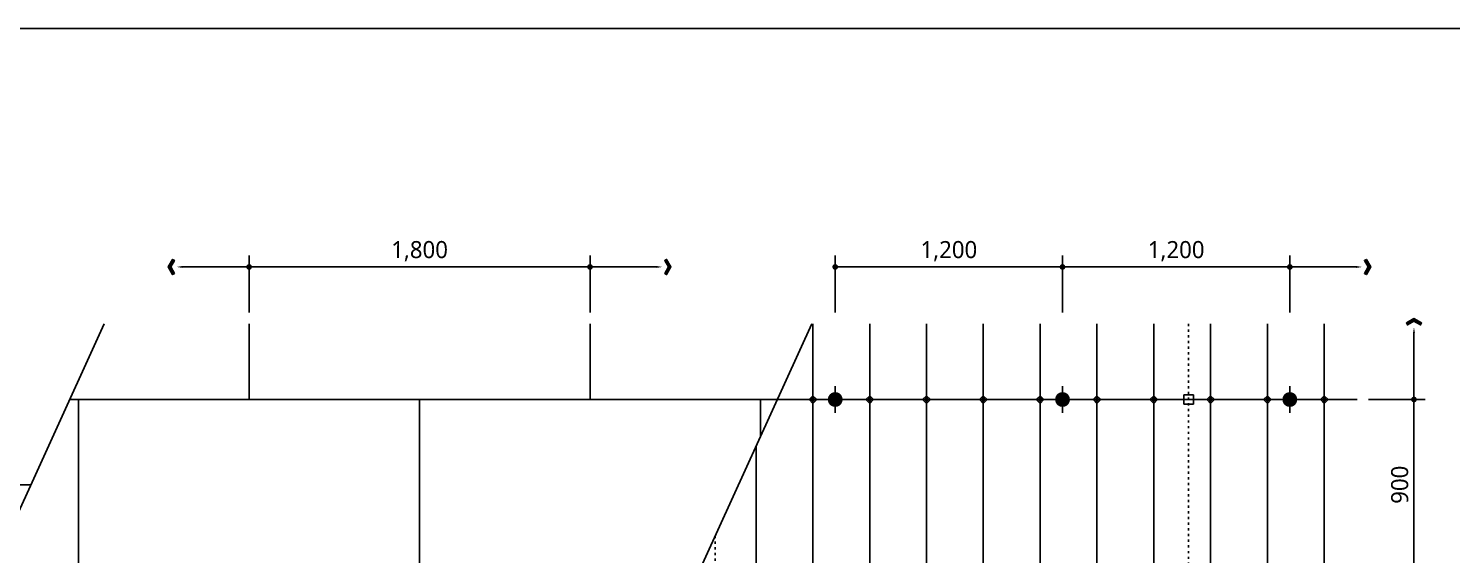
# Model space of a CAD drawing. Header units: millimetres. Extents: x 1394 to 74708, y 590 to 17190.
# Drawn here: x 32683 to 40196, y 14412 to 17190 of the extents above; entities that cross this region are included whole.
import ezdxf

# ---------------------------------------------------------------- set-up
doc = ezdxf.new("R2010")
doc.units = ezdxf.units.MM
doc.linetypes.add('ACAD_ISO03W100', pattern=[30, 12, -18])
doc.layers.get('Defpoints').update_dxf_attribs({"color": 152})
for name, color, linetype in [('A-DIM-N', 7, 'Continuous'), ('ANCHOR', 4, 'Continuous'), ('CARRING', 3, 'Continuous'), ('CHANNELCLIP', 111, 'Continuous'), ('M-BAR', 7, 'Continuous'), ('M-BAR-CLIP2', 61, 'Continuous'), ('MINOR', 4, 'ACAD_ISO03W100'), ('T-BAR2', 4, 'Continuous'), ('석고보드2', 4, 'Continuous')]:
    doc.layers.add(name, color=color, linetype=linetype)
doc.styles.add('NH', font='malgun.ttf')
doc.styles.add('돋움체', font='malgun.ttf')
doc.dimstyles.new('DA(N)', dxfattribs={"dimtxt": 3, "dimasz": 1, "dimexe": 2, "dimexo": 2, "dimgap": 1, "dimtad": 1, "dimdec": 0, "dimdsep": 46, "dimlunit": 6, "dimtxsty": 'NH', "dimblk": 'DOT', "dimcen": 2.5, "dimdle": 1.5, "dimclrd": 256, "dimclre": 256, "dimclrt": 3, "dimadec": 0, "dimazin": 0, "dimtfac": 1, "dimtdec": 0, "dimtix": 1, "dimtmove": 2, "dimatfit": 3, "dimfxl": 2, "dimtvp": 1, "dimtolj": 1, "dimtzin": 0, "dimlwd": -1, "dimarcsym": 0})

# ---------------------------------------------------------------- blocks, each defined once
blk = doc.blocks.new('A$C163272C1')
at = {"layer": 'CHANNELCLIP'}
for p, q in [((0, 50), (50, 50)), ((0, 50), (0, 0)), ((50, 50), (50, 0)), ((0, 0), (50, 0))]:
    blk.add_line(p, q, dxfattribs=at)
blk = doc.blocks.new('_DOT')
at = {"color": 0, "linetype": 'ByBlock'}
blk.add_line((-0.5, 0), (-1, 0), dxfattribs=at)
at = {"color": 0, "linetype": 'ByBlock', "const_width": 0.5}
blk.add_lwpolyline([(-0.25, 0, 1), (0.25, 0, 1)], format="xyb", close=True, dxfattribs=at)
blk = doc.blocks.new('*D185')
at = {"layer": 'A-DIM-N', "lineweight": -2, "transparency": 16777216}
for p, q in [((33848, 15690.6), (33848, 15990.6)), ((35648, 15690.6), (35648, 15990.6))]:
    blk.add_line(p, q, dxfattribs=at)
at = {"layer": 'A-DIM-N', "transparency": 16777216}
blk.add_line((33878, 15930.6), (35618, 15930.6), dxfattribs=at)
at = {"layer": 'Defpoints', "color": 0, "transparency": 16777216}
for p in [(35648, 15930.6), (33848, 15630.6), (35648, 15630.6)]:
    blk.add_point(p, dxfattribs=at)
at = {"layer": 'A-DIM-N', "transparency": 16777216, "xscale": 30, "yscale": 30, "zscale": 30, "rotation": 180}
blk.add_blockref('_DOT', (33848, 15930.6), dxfattribs=at)
at = {"layer": 'A-DIM-N', "transparency": 16777216, "xscale": 30, "yscale": 30, "zscale": 30}
blk.add_blockref('_DOT', (35648, 15930.6), dxfattribs=at)
at = {"layer": 'A-DIM-N', "color": 3, "transparency": 16777216, "insert": (34748, 16014.2), "char_height": 90, "attachment_point": 5, "style": '돋움체'}
blk.add_mtext('\\A1;1,800', dxfattribs=at)
blk = doc.blocks.new('*D186')
at = {"layer": 'A-DIM-N', "lineweight": -2, "transparency": 16777216}
for p, q in [((36942.5, 15690.6), (36942.5, 15990.6)), ((38142.5, 15690.6), (38142.5, 15990.6))]:
    blk.add_line(p, q, dxfattribs=at)
at = {"layer": 'A-DIM-N', "transparency": 16777216}
blk.add_line((36972.5, 15930.6), (38112.5, 15930.6), dxfattribs=at)
at = {"layer": 'Defpoints', "color": 0, "transparency": 16777216}
for p in [(38142.5, 15930.6), (36942.5, 15630.6), (38142.5, 15630.6)]:
    blk.add_point(p, dxfattribs=at)
at = {"layer": 'A-DIM-N', "transparency": 16777216, "xscale": 30, "yscale": 30, "zscale": 30, "rotation": 180}
blk.add_blockref('_DOT', (36942.5, 15930.6), dxfattribs=at)
at = {"layer": 'A-DIM-N', "transparency": 16777216, "xscale": 30, "yscale": 30, "zscale": 30}
blk.add_blockref('_DOT', (38142.5, 15930.6), dxfattribs=at)
at = {"layer": 'A-DIM-N', "color": 3, "transparency": 16777216, "insert": (37542.5, 16014.2), "char_height": 90, "attachment_point": 5, "style": '돋움체'}
blk.add_mtext('\\A1;1,200', dxfattribs=at)
blk = doc.blocks.new('*D187')
at = {"layer": 'A-DIM-N', "lineweight": -2, "transparency": 16777216}
for p, q in [((38142.5, 15690.6), (38142.5, 15990.6)), ((39342.5, 15690.6), (39342.5, 15990.6))]:
    blk.add_line(p, q, dxfattribs=at)
at = {"layer": 'A-DIM-N', "transparency": 16777216}
blk.add_line((38172.5, 15930.6), (39312.5, 15930.6), dxfattribs=at)
at = {"layer": 'Defpoints', "color": 0, "transparency": 16777216}
for p in [(39342.5, 15930.6), (38142.5, 15630.6), (39342.5, 15630.6)]:
    blk.add_point(p, dxfattribs=at)
at = {"layer": 'A-DIM-N', "transparency": 16777216, "xscale": 30, "yscale": 30, "zscale": 30, "rotation": 180}
blk.add_blockref('_DOT', (38142.5, 15930.6), dxfattribs=at)
at = {"layer": 'A-DIM-N', "transparency": 16777216, "xscale": 30, "yscale": 30, "zscale": 30}
blk.add_blockref('_DOT', (39342.5, 15930.6), dxfattribs=at)
at = {"layer": 'A-DIM-N', "color": 3, "transparency": 16777216, "insert": (38742.5, 16014.2), "char_height": 90, "attachment_point": 5, "style": '돋움체'}
blk.add_mtext('\\A1;1,200', dxfattribs=at)
blk = doc.blocks.new('*D188')
at = {"layer": 'A-DIM-N', "lineweight": -2, "transparency": 16777216}
blk.add_line((39342.5, 15690.6), (39342.5, 15990.6), dxfattribs=at)
at = {"layer": 'A-DIM-N', "transparency": 16777216}
blk.add_line((39694.5, 15930.6), (39372.5, 15930.6), dxfattribs=at)
blk.add_solid([(39694.5, 15935.6), (39694.5, 15925.6), (39724.5, 15930.6)], dxfattribs=at)
at = {"layer": 'Defpoints', "color": 0, "transparency": 16777216}
for p in [(39342.5, 15930.6), (39724.5, 15930.6), (39342.5, 15630.6)]:
    blk.add_point(p, dxfattribs=at)
at = {"layer": 'A-DIM-N', "transparency": 16777216, "xscale": 30, "yscale": 30, "zscale": 30, "rotation": 180}
blk.add_blockref('_DOT', (39342.5, 15930.6), dxfattribs=at)
blk = doc.blocks.new('화살표2')
at = {"layer": 'A-DIM-N'}
h = blk.add_hatch(color=256, dxfattribs=at)
h.dxf.hatch_style = 1
h.paths.add_polyline_path([(-0.76, 1.34), (-1.09, 1.15), (-0.44, 0), (-1.09, -1.15), (-0.76, -1.34), (0, 0)])
blk.add_lwpolyline([(-0.44, 0), (-1.09, 1.15), (-0.76, 1.34), (0, 0), (-0.76, -1.34), (-1.09, -1.15), (-0.44, 0)], dxfattribs=at)
blk = doc.blocks.new('*D189')
at = {"layer": 'A-DIM-N', "lineweight": -2, "transparency": 16777216}
for p, q in [((39758, 15230.6), (40058, 15230.6)), ((39758, 14330.6), (40058, 14330.6))]:
    blk.add_line(p, q, dxfattribs=at)
at = {"layer": 'A-DIM-N', "transparency": 16777216}
blk.add_line((39998, 14360.6), (39998, 15200.6), dxfattribs=at)
at = {"layer": 'Defpoints', "color": 0, "transparency": 16777216}
for p in [(39698, 15230.6), (39998, 15230.6), (39698, 14330.6)]:
    blk.add_point(p, dxfattribs=at)
at = {"layer": 'A-DIM-N', "transparency": 16777216, "xscale": 30, "yscale": 30, "zscale": 30}
for p, rotation in [((39998, 15230.6), 90), ((39998, 14330.6), 270)]:
    blk.add_blockref('_DOT', p, dxfattribs=dict(at, rotation=rotation))
at = {"layer": 'A-DIM-N', "color": 3, "transparency": 16777216, "insert": (39922.9, 14780.6), "char_height": 90, "attachment_point": 5, "rotation": 90, "style": '돋움체'}
blk.add_mtext('\\A1;900', dxfattribs=at)
blk = doc.blocks.new('*D190')
at = {"layer": 'A-DIM-N', "transparency": 16777216}
blk.add_line((39998, 15582.5), (39998, 15260.6), dxfattribs=at)
at = {"layer": 'A-DIM-N', "lineweight": -2, "transparency": 16777216}
blk.add_line((39758, 15230.6), (40058, 15230.6), dxfattribs=at)
at = {"layer": 'A-DIM-N', "transparency": 16777216}
blk.add_solid([(39993, 15582.5), (40003, 15582.5), (39998, 15612.5)], dxfattribs=at)
at = {"layer": 'Defpoints', "color": 0, "transparency": 16777216}
for p in [(39998, 15612.5), (39698, 15230.6), (39998, 15230.6)]:
    blk.add_point(p, dxfattribs=at)
at = {"layer": 'A-DIM-N', "transparency": 16777216, "xscale": 30, "yscale": 30, "zscale": 30, "rotation": 270}
blk.add_blockref('_DOT', (39998, 15230.6), dxfattribs=at)
blk = doc.blocks.new('*D152')
at = {"layer": 'A-DIM-N', "lineweight": -2, "transparency": 16777216}
blk.add_line((35648, 15690.6), (35648, 15990.6), dxfattribs=at)
at = {"layer": 'A-DIM-N', "transparency": 16777216}
blk.add_line((35999.9, 15930.6), (35678, 15930.6), dxfattribs=at)
blk.add_solid([(35999.9, 15935.6), (35999.9, 15925.6), (36029.9, 15930.6)], dxfattribs=at)
at = {"layer": 'Defpoints', "color": 0, "transparency": 16777216}
for p in [(35648, 15930.6), (36029.9, 15930.6), (35648, 15630.6)]:
    blk.add_point(p, dxfattribs=at)
at = {"layer": 'A-DIM-N', "transparency": 16777216, "xscale": 30, "yscale": 30, "zscale": 30, "rotation": 180}
blk.add_blockref('_DOT', (35648, 15930.6), dxfattribs=at)
blk = doc.blocks.new('*D153')
at = {"layer": 'A-DIM-N', "transparency": 16777216}
blk.add_line((33496.1, 15930.6), (33818, 15930.6), dxfattribs=at)
at = {"layer": 'A-DIM-N', "lineweight": -2, "transparency": 16777216}
blk.add_line((33848, 15690.6), (33848, 15990.6), dxfattribs=at)
at = {"layer": 'A-DIM-N', "transparency": 16777216}
blk.add_solid([(33496.1, 15935.6), (33496.1, 15925.6), (33466.1, 15930.6)], dxfattribs=at)
at = {"layer": 'Defpoints', "color": 0, "transparency": 16777216}
for p in [(33466.1, 15930.6), (33848, 15930.6), (33848, 15630.6)]:
    blk.add_point(p, dxfattribs=at)
at = {"layer": 'A-DIM-N', "transparency": 16777216, "xscale": 30, "yscale": 30, "zscale": 30}
blk.add_blockref('_DOT', (33848, 15930.6), dxfattribs=at)

msp = doc.modelspace()

# ---------------------------------------------------------------- linework, layer by layer
for p, q in [((33083.32, 15630.58), (30393.48, 9730.58)), ((36818.64, 15630.58), (34128.81, 9730.58))]:
    msp.add_line(p, q)
at = {"layer": 'ANCHOR'}
for p, q in [((36942.52, 15300.58), (36942.52, 15160.58)), ((38142.52, 15300.58), (38142.52, 15160.58)), ((39342.52, 15300.58), (39342.52, 15160.58))]:
    msp.add_line(p, q, dxfattribs=at)
at = {"layer": 'ANCHOR', "const_width": 39}
for points in [[(36942.52, 15250.08, 1), (36942.52, 15211.08, 1)], [(38142.52, 15250.08, 1), (38142.52, 15211.08, 1)], [(39342.52, 15250.08, 1), (39342.52, 15211.08, 1)]]:
    msp.add_lwpolyline(points, format="xyb", close=True, dxfattribs=at)
at = {"layer": 'CARRING'}
msp.add_line((39697.99, 15230.58), (36636.28, 15230.58), dxfattribs=at)
at = {"layer": 'Defpoints'}
msp.add_lwpolyline([(47235, 17190), (26625, 17190), (26625, 589.58), (47235, 589.58)], close=True, dxfattribs=at)
at = {"layer": 'M-BAR'}
for p, q in [((36824.4, 15630.58), (36824.4, 9730.58)), ((37124.4, 15630.58), (37124.4, 9730.58)), ((37424.4, 15630.58), (37424.4, 9730.58)), ((37724.4, 15630.58), (37724.4, 9730.58)), ((38024.4, 15630.58), (38024.4, 9730.58)), ((38324.4, 15630.58), (38324.4, 9730.58)), ((38624.4, 15630.58), (38624.4, 9730.58)), ((38924.4, 15630.58), (38924.4, 9730.58)), ((39224.4, 15630.58), (39224.4, 9730.58)), ((39524.4, 15630.58), (39524.4, 9730.58)), ((36524.4, 14985.17), (36524.4, 9730.58))]:
    msp.add_line(p, q, dxfattribs=at)
at = {"layer": 'M-BAR-CLIP2'}
for p, q in [((36824.4, 15250.87), (36804.11, 15230.58)), ((36804.11, 15230.58), (36824.4, 15210.29)), ((36834.54, 15220.44), (36814.25, 15240.73)), ((36834.54, 15240.73), (36814.25, 15220.44)), ((36844.69, 15230.58), (36824.4, 15250.87)), ((36824.4, 15210.29), (36844.69, 15230.58)), ((37124.4, 15250.87), (37104.11, 15230.58)), ((37104.11, 15230.58), (37124.4, 15210.29)), ((37134.54, 15220.44), (37114.25, 15240.73)), ((37134.54, 15240.73), (37114.25, 15220.44)), ((37144.69, 15230.58), (37124.4, 15250.87)), ((37124.4, 15210.29), (37144.69, 15230.58)), ((37424.4, 15250.87), (37404.11, 15230.58)), ((37404.11, 15230.58), (37424.4, 15210.29)), ((37434.54, 15220.44), (37414.25, 15240.73)), ((37434.54, 15240.73), (37414.25, 15220.44)), ((37444.69, 15230.58), (37424.4, 15250.87)), ((37424.4, 15210.29), (37444.69, 15230.58)), ((37724.4, 15250.87), (37704.11, 15230.58)), ((37704.11, 15230.58), (37724.4, 15210.29)), ((37734.54, 15220.44), (37714.25, 15240.73)), ((37734.54, 15240.73), (37714.25, 15220.44)), ((37744.69, 15230.58), (37724.4, 15250.87)), ((37724.4, 15210.29), (37744.69, 15230.58)), ((38024.4, 15250.87), (38004.11, 15230.58)), ((38004.11, 15230.58), (38024.4, 15210.29)), ((38034.54, 15220.44), (38014.25, 15240.73)), ((38034.54, 15240.73), (38014.25, 15220.44)), ((38044.69, 15230.58), (38024.4, 15250.87)), ((38024.4, 15210.29), (38044.69, 15230.58)), ((38324.4, 15250.87), (38304.11, 15230.58)), ((38304.11, 15230.58), (38324.4, 15210.29)), ((38334.54, 15220.44), (38314.25, 15240.73)), ((38334.54, 15240.73), (38314.25, 15220.44)), ((38344.69, 15230.58), (38324.4, 15250.87)), ((38324.4, 15210.29), (38344.69, 15230.58)), ((38624.4, 15250.87), (38604.11, 15230.58)), ((38604.11, 15230.58), (38624.4, 15210.29)), ((38634.54, 15220.44), (38614.25, 15240.73)), ((38634.54, 15240.73), (38614.25, 15220.44)), ((38644.69, 15230.58), (38624.4, 15250.87)), ((38624.4, 15210.29), (38644.69, 15230.58)), ((38924.4, 15250.87), (38904.11, 15230.58)), ((38904.11, 15230.58), (38924.4, 15210.29)), ((38934.54, 15220.44), (38914.25, 15240.73)), ((38934.54, 15240.73), (38914.25, 15220.44)), ((38944.69, 15230.58), (38924.4, 15250.87)), ((38924.4, 15210.29), (38944.69, 15230.58)), ((39224.4, 15250.87), (39204.11, 15230.58)), ((39204.11, 15230.58), (39224.4, 15210.29)), ((39234.54, 15220.44), (39214.25, 15240.73)), ((39234.54, 15240.73), (39214.25, 15220.44)), ((39244.69, 15230.58), (39224.4, 15250.87)), ((39224.4, 15210.29), (39244.69, 15230.58)), ((39524.4, 15250.87), (39504.11, 15230.58)), ((39504.11, 15230.58), (39524.4, 15210.29)), ((39534.54, 15220.44), (39514.25, 15240.73)), ((39534.54, 15240.73), (39514.25, 15220.44)), ((39544.69, 15230.58), (39524.4, 15250.87)), ((39524.4, 15210.29), (39544.69, 15230.58))]:
    msp.add_line(p, q, dxfattribs=at)
at = {"layer": 'MINOR'}
for p, q in [((38808.17, 15630.58), (38808.17, 9730.58)), ((36308.17, 14510.88), (36308.17, 9730.58))]:
    msp.add_line(p, q, dxfattribs=at)
at = {"layer": 'T-BAR2', "color": 6}
msp.add_lwpolyline([(32695.8, 14780.58), (31447.99, 14780.58), (31447.99, 15630.58)], dxfattribs=at)
at = {"layer": '석고보드2'}
for points in [[(33847.99, 15630.58), (33847.99, 15230.58), (32900.96, 15230.58)], [(35647.99, 15630.58), (35647.99, 15230.58), (33847.99, 15230.58), (33847.99, 15630.58)], [(36636.28, 15230.58), (35647.99, 15230.58), (35647.99, 15630.58)], [(32900.96, 15230.58), (32947.99, 15230.58), (32947.99, 14330.58), (32490.64, 14330.58)], [(36225.97, 14330.58), (34747.99, 14330.58), (34747.99, 15230.58), (36547.99, 15230.58), (36547.99, 15036.92)], [(36547.99, 15036.92), (36547.99, 15230.58), (36636.28, 15230.58)]]:
    msp.add_lwpolyline(points, dxfattribs=at)
msp.add_lwpolyline([(32947.99, 15230.58), (34747.99, 15230.58), (34747.99, 14330.58), (32947.99, 14330.58)], close=True, dxfattribs=at)

# ---------------------------------------------------------------- block references
at = {"layer": 'A-DIM-N', "yscale": 30, "zscale": 30}
for p, xscale, rotation in [((33421.05, 15930.58), 30, 180.000043596688), ((36074.93, 15930.58), -30, 179.999956403312), ((39769.46, 15930.58), -30, 179.999956403312), ((39997.99, 15657.52), 30, 90.000043596688)]:
    msp.add_blockref('화살표2', p, dxfattribs=dict(at, xscale=xscale, rotation=rotation))
at = {"layer": 'CHANNELCLIP', "rotation": 270}
msp.add_blockref('A$C163272C1', (38783.17, 15255.58), dxfattribs=at)

# ---------------------------------------------------------------- dimensions: what is measured, and where the dimension line sits
at = {"layer": 'A-DIM-N'}
for base, p1, p2, picture, middle in [((35647.99, 15930.58), (33847.99, 15630.58), (35647.99, 15630.58), '*D185', (34747.99, 16014.15)), ((38142.52, 15930.58), (36942.52, 15630.58), (38142.52, 15630.58), '*D186', (37542.52, 16014.15)), ((39342.52, 15930.58), (38142.52, 15630.58), (39342.52, 15630.58), '*D187', (38742.52, 16014.15))]:
    dim = msp.add_linear_dim(base=base, p1=p1, p2=p2, dimstyle='DA(N)', override={"dimscale": 30, "dimtxsty": '돋움체'}, dxfattribs=at)
    dim.commit()
    dim.dimension.update_dxf_attribs({"geometry": picture, "text_midpoint": middle})
dim = msp.add_linear_dim(base=(33847.99, 15930.58), p1=(33466.05, 15930.58), p2=(33847.99, 15630.58), text=' ', dimstyle='DA(N)', override={"dimscale": 30, "dimtxsty": '돋움체', "dimblk2": 'DOT', "dimsah": 1}, dxfattribs=at)
dim.commit()
dim.dimension.update_dxf_attribs({"geometry": '*D153', "text_midpoint": (33657.02, 15930.58)})
for base, p1, p2, angle, picture, middle in [((35647.99, 15930.58), (36029.93, 15930.58), (35647.99, 15630.58), 180, '*D152', (35838.96, 15930.58)), ((39342.52, 15930.58), (39724.46, 15930.58), (39342.52, 15630.58), 180, '*D188', (39533.49, 15930.58)), ((39997.99, 15230.58), (39997.99, 15612.52), (39697.99, 15230.58), 270, '*D190', (39997.99, 15421.55))]:
    dim = msp.add_linear_dim(base=base, p1=p1, p2=p2, angle=angle, text=' ', dimstyle='DA(N)', override={"dimscale": 30, "dimtxsty": '돋움체', "dimblk2": 'DOT', "dimsah": 1}, dxfattribs=at)
    dim.commit()
    dim.dimension.update_dxf_attribs({"geometry": picture, "text_midpoint": middle})
dim = msp.add_linear_dim(base=(39997.99, 15230.58), p1=(39697.99, 14330.58), p2=(39697.99, 15230.58), angle=90, dimstyle='DA(N)', override={"dimscale": 30, "dimtxsty": '돋움체'}, dxfattribs=at)
dim.commit()
dim.dimension.update_dxf_attribs({"geometry": '*D189', "text_midpoint": (39922.93, 14780.58)})

doc.saveas('drawing.dxf')
